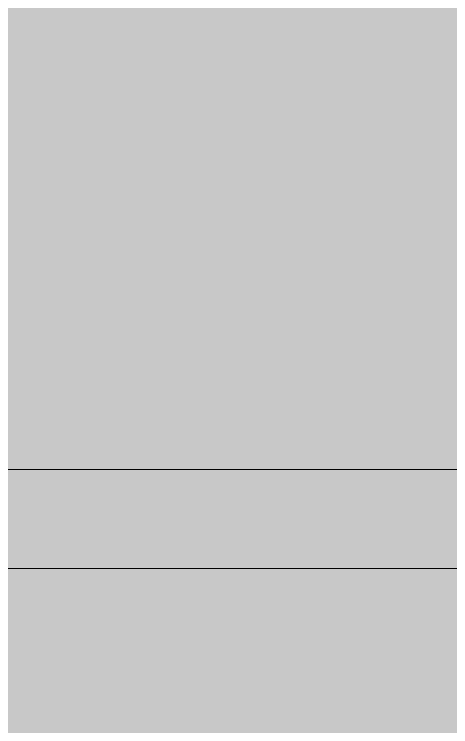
# Model space of a CAD drawing. Header units: millimetres. Extents: x 81773 to 282675, y -8553 to 29000.
# Drawn here: x 117915.98 to 117920.38, y 168.4 to 175.6 of the extents above; entities that cross this region are included whole.
import ezdxf

# ---------------------------------------------------------------- set-up
doc = ezdxf.new("R2010")
doc.units = ezdxf.units.MM
for name, color, linetype, lineweight, true_color in [('A-WALL-1', 9, 'Continuous', 9, 0x808080), ('A-WALL-FNSH-1', 9, 'Continuous', 9, 0x808080), ('I-WALL-2', 9, 'Continuous', 9, 0x808080)]:
    doc.layers.add(name, color=color, linetype=linetype, lineweight=lineweight, true_color=true_color)
doc.layers.add('Знаки', color=7, linetype='Continuous', lineweight=9)

# ---------------------------------------------------------------- blocks, each defined once
blk = doc.blocks.new('Зашивка без перфорации М3_2_1 - М3_2_18-32617832-План раскладки напольных покрытий 3 этажа в осях 23-33')
at = {"layer": 'Знаки'}
blk.add_hatch(color=256, dxfattribs=at).paths.add_polyline_path([(612.9877, 171.359), (-428.1901, 171.359), (-428.1901, -179.9354), (950.2411, -179.9354), (950.2411, 171.359), (931.2986, 171.359)])

msp = doc.modelspace()

# ---------------------------------------------------------------- hatches: boundary and pattern name
at = {"layer": 'I-WALL-2'}
h = msp.add_hatch(dxfattribs=at)
h.set_pattern_fill('FP_35', color=256, style=0, pattern_type=2)
h.set_pattern_definition([(0, (0, 0), (121.92, 30.48), [10.058, -81.382, 10.058, -81.382, -487.68]), (0, (0, 0), (121.92, 30.48), [-182.88, 10.058, -172.822, 10.058, -81.382, -213.36]), (0, (0, 0), (121.92, 30.48), [-457.2, 10.058, -50.902, 10.058, -142.342]), (120, (45.72, 15.24), (-87.356454, 90.345817), [10.058, -81.382, 10.058, -81.382, -487.68]), (120, (45.72, 15.24), (-87.356454, 90.345817), [-182.88, 10.058, -172.822, 10.058, -81.382, -213.36]), (120, (45.72, 15.24), (-87.356454, 90.345817), [-457.2, 10.058, -50.902, 10.058, -142.342]), (240, (60.96, 76.2), (-34.563546, -120.825817), [10.058, -81.382, 10.058, -81.382, -487.68]), (240, (60.96, 76.2), (-34.563546, -120.825817), [-182.88, 10.058, -172.822, 10.058, -81.382, -213.36]), (240, (60.96, 76.2), (-34.563546, -120.825817), [-457.2, 10.058, -50.902, 10.058, -142.342])])
h.paths.add_polyline_path([(124615.0403, 150), (124810, 150), (124810, 170), (109769.9999, 170), (109770.9999, 150), (123978.4185, 150)])

# ---------------------------------------------------------------- linework, layer by layer
at = {"layer": 'A-WALL-1'}
msp.add_line((124810, 170), (109769.9999, 170), dxfattribs=at)
at = {"layer": 'A-WALL-FNSH-1'}
msp.add_line((124809, 171), (109770.9999, 171), dxfattribs=at)

# ---------------------------------------------------------------- block references
at = {"layer": 'Знаки', "rotation": 180}
msp.add_blockref('Зашивка без перфорации М3_2_1 - М3_2_18-32617832-План раскладки напольных покрытий 3 этажа в осях 23-33', (118861.8099, 341.359), dxfattribs=at)

doc.saveas('drawing.dxf')
